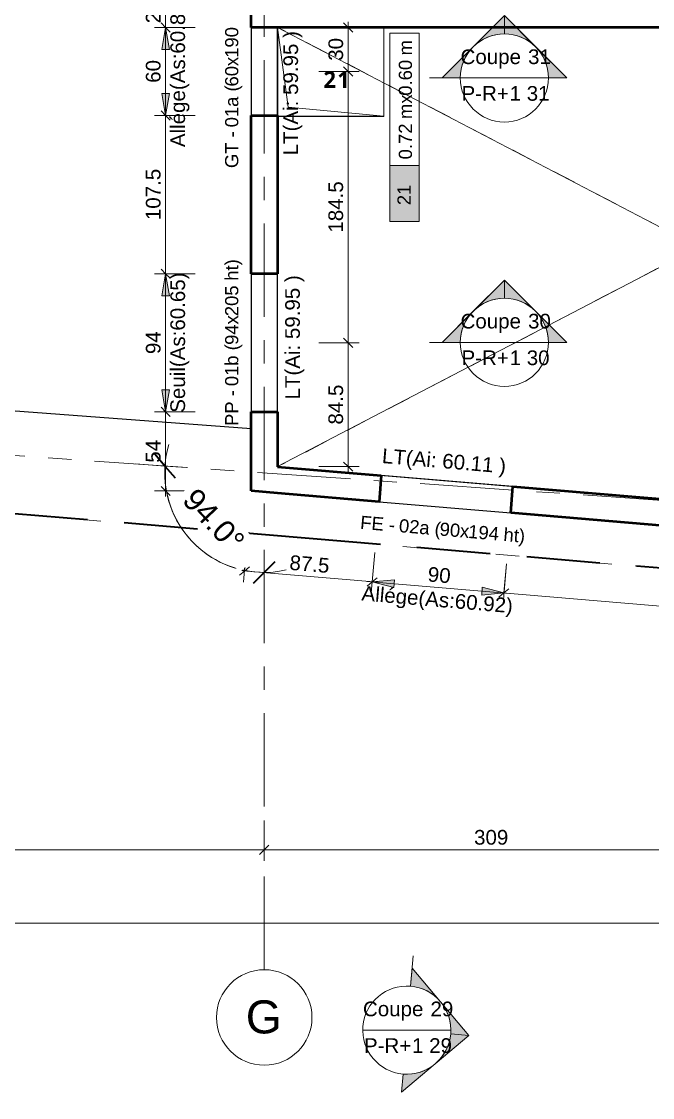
# Model space of a CAD drawing. Header units: metres. Extents: x 399 to 3028, y -427 to 863.
# Drawn here: x 459.25 to 463.55, y -424.88 to -417.55 of the extents above; entities that cross this region are included whole.
import ezdxf

# ---------------------------------------------------------------- set-up
doc = ezdxf.new("R2010")
doc.units = ezdxf.units.M
for name, pattern in [('Double tiret', [2.75, 1, -0.25, 0.5, -0.25, 0.5, -0.25]), ('Ligne de quadrillage', [1.11125, 0.635, -0.15875, 0.15875, -0.15875]), ('Tiret', [0.3175, 0.15875, -0.15875])]:
    doc.linetypes.add(name, pattern=pattern)
for name, color, linetype, lineweight in [('02-Gaines numerotées_Stylo_No__83', 7, 'Continuous', 18), ('A-ANNO-DIMS', 211, 'Continuous', 9), ('A-ANNO-DIMS-50', 211, 'Continuous', 9), ('A-DETL', 90, 'Continuous', 18), ('A-DETL-GENF', 92, 'Continuous', 18), ('A-DOOR-IDEN', 31, 'Continuous', 18), ('A-FLOR', 192, 'Continuous', 18), ('A-GENM', 13, 'Continuous', 18), ('A-GENM-IDEN', 13, 'Continuous', 18), ('A-GLAZ-IDEN', 152, 'Continuous', 18), ('A-WALL', 113, 'Continuous', 18), ('G-ANNO-DIMS', 111, 'Continuous', 9), ('G-ANNO-SYMB', 111, 'Continuous', 9), ('L-SITE', 91, 'Double tiret', 35), ('R_1 - Openings_dwg', 8, 'Continuous', 18), ('S-GRID', 1, 'Continuous', 9), ('S-GRID-IDEN', 1, 'Continuous', 9)]:
    doc.layers.add(name, color=color, linetype=linetype, lineweight=lineweight)
doc.styles.add('Arial', font='arial.ttf', dxfattribs={"height": 0.1})
doc.styles.add('Arial_12', font='arial.ttf', dxfattribs={"height": 0.15})
doc.styles.add('Arial_6', font='arial.ttf', dxfattribs={"height": 0.09})
doc.styles.add('Arial_7', font='arial.ttf', dxfattribs={"height": 0.225})
doc.styles.add('Malgun Gothic Semilight_B', font='', dxfattribs={"height": 0.115})
doc.styles.get('Malgun Gothic Semilight_B').set_extended_font_data('Malgun Gothic Semilight', bold=True)
doc.dimstyles.new('AES-_COTATION_1_50', dxfattribs={"dimscale": 0.3048, "dimtxt": 0.102026, "dimasz": 0.205052, "dimexe": 0.246063, "dimexo": 0.0625, "dimgap": 0.016404, "dimtad": 1, "dimdec": 1, "dimlfac": 100, "dimrnd": 0.5, "dimdsep": 46, "dimtxsty": 'Arial', "dimblk1": 'OBLIQUE', "dimblk2": 'OBLIQUE', "dimsah": 1, "dimcen": 0.09, "dimdle": 0.123031, "dimazin": 0, "dimtfac": 1, "dimtdec": 4, "dimtix": 1, "dimtmove": 0, "dimatfit": 3, "dimfxl": 0.656168, "dimfxlon": 1, "dimtvp": 1, "dimtolj": 1, "dimtzin": 0, "dimarcsym": 2})
doc.dimstyles.new('AES-_COTATION_1_50_2', dxfattribs={"dimscale": 0.3048, "dimtxt": 0.102026, "dimasz": 0.205052, "dimexe": 0.246063, "dimexo": 0.0625, "dimgap": 0.016404, "dimtad": 1, "dimdec": 1, "dimlfac": 100, "dimrnd": 0.5, "dimdsep": 46, "dimtxsty": 'Arial', "dimblk1": 'OBLIQUE', "dimblk2": 'OBLIQUE', "dimsah": 1, "dimcen": 0.09, "dimdle": 0.123031, "dimazin": 0, "dimtfac": 1, "dimtdec": 4, "dimtix": 1, "dimtmove": 0, "dimatfit": 3, "dimfxl": 0.656168, "dimfxlon": 1, "dimtvp": 1, "dimtolj": 1, "dimtzin": 0, "dimarcsym": 2})
doc.dimstyles.new('AES-_COTATION_Allège_1_50', dxfattribs={"dimscale": 0.3048, "dimtxt": 0.102026, "dimasz": 0.492126, "dimexe": 0.246063, "dimexo": 0.0625, "dimgap": 0.016404, "dimtad": 1, "dimdec": 1, "dimlfac": 100, "dimrnd": 0.5, "dimdsep": 46, "dimtxsty": 'Arial', "dimsah": 1, "dimcen": 0.09, "dimdle": 0.123031, "dimazin": 0, "dimtfac": 1, "dimtdec": 4, "dimtix": 1, "dimtmove": 0, "dimatfit": 3, "dimfxl": 0.656168, "dimfxlon": 1, "dimtvp": 1, "dimtolj": 1, "dimtzin": 0, "dimarcsym": 2})
doc.dimstyles.new('Angular_-_3mm_Arial_4', dxfattribs={"dimscale": 0.3048, "dimtxt": 0.153039, "dimasz": 0.492126, "dimexe": 0.492126, "dimexo": 0.328084, "dimgap": 0.287073, "dimtad": 1, "dimrnd": 0.01, "dimzin": 0, "dimdsep": 46, "dimtxsty": 'Arial_12', "dimblk1": 'OBLIQUE', "dimblk2": 'OBLIQUE', "dimsah": 1, "dimcen": 0.09, "dimdle": 0.492126, "dimadec": 1, "dimazin": 0, "dimtfac": 1, "dimtdec": 4, "dimtix": 1, "dimtmove": 0, "dimatfit": 3, "dimfxl": 1, "dimtvp": 1, "dimtfill": 1, "dimtolj": 1, "dimtzin": 0, "dimarcsym": 2})

# ---------------------------------------------------------------- blocks, each defined once
blk = doc.blocks.new('VAU_Réservation_Rectangulaire1 - VAU_Réservation_Rectangulaire-1303599-AES_EXE_BET_TZ_R_1_COF_0100-Plan coffrage PH R_1 Diffusion')
at = {"layer": 'A-DETL-GENF'}
for p, q in [((-0.3615, 0.3021), (-0.3615, -0.3021)), ((-0.3615, 0.3021), (0.3615, 0.3021)), ((0.3615, 0.3021), (-0.3615, 0.3021)), ((-0.3615, 0.3021), (-0.3615, -0.3021)), ((-0.2892, 0.2416), (0.3615, 0.3021)), ((0.3615, 0.3021), (0.3615, -0.3016)), ((-0.3615, -0.3016), (-0.2892, 0.2416)), ((-0.3615, -0.3021), (0.3615, -0.3021))]:
    blk.add_line(p, q, dxfattribs=at)
at = {"layer": 'A-GENM', "linetype": 'Tiret'}
blk.add_line((0.3615, -0.3017), (0.3615, -0.3021), dxfattribs=at)
blk = doc.blocks.new('Family - ___-883270-AES_EXE_BET_TZ_R_1_COF_0100-Plan coffrage PH R_1 Diffusion')
at = {"layer": 'A-DETL', "linetype": 'Tiret'}
blk.add_line((510.6689, -371.4256), (498.9183, -371.6459), dxfattribs=at)
at = {"layer": 'L-SITE'}
blk.add_line((510.6689, -371.4256), (498.9183, -371.6459), dxfattribs=at)
blk = doc.blocks.new('R_1 - Openings_dwg-817627-AES_EXE_BET_TZ_R_1_COF_0100-Plan coffrage PH R_1 Diffusion')
at = {"layer": '02-Gaines numerotées_Stylo_No__83', "flags": 128}
blk.add_lwpolyline([(753.8153, -283.7025), (753.1084, -283.8497), (752.9852, -283.2583), (753.6921, -283.1111)], close=True, dxfattribs=at)
at = {"layer": 'A-DETL', "linetype": 'Tiret', "flags": 128}
blk.add_lwpolyline([(753.8153, -283.7025), (753.1084, -283.8497), (752.9852, -283.2583), (753.6921, -283.1111)], close=True, dxfattribs=at)
at = {"layer": '02-Gaines numerotées_Stylo_No__83', "char_height": 0.115, "attachment_point": 1, "rotation": 11.76477, "line_spacing_factor": 1.113779, "style": 'Malgun Gothic Semilight_B'}
for s, insert, width in [('\\fMalgun Gothic Semilight|b1|i0|c178|p34|;2', (753.3492, -283.4848), 0.104512), ('\\fMalgun Gothic Semilight|b1|i0|c178|p34|;1', (753.4419, -283.4654), 0.073773)]:
    blk.add_mtext(s, dxfattribs=dict(at, insert=insert, width=width))
at = {"layer": 'A-DETL', "color": 7, "linetype": 'Tiret', "char_height": 0.115, "attachment_point": 1, "rotation": 11.76477, "line_spacing_factor": 1.113779, "style": 'Malgun Gothic Semilight_B'}
for s, insert, width in [('\\fMalgun Gothic Semilight|b1|i0|c178|p34|;2', (753.3492, -283.4848), 0.104512), ('\\fMalgun Gothic Semilight|b1|i0|c178|p34|;1', (753.4419, -283.4654), 0.073773)]:
    blk.add_mtext(s, dxfattribs=dict(at, insert=insert, width=width))
blk = doc.blocks.new('Quadrillage - M_Extrémité de la ligne de quadrillage - Cercle-214440-AES_EXE_BET_TZ_R_1_COF_0100-Plan coffrage PH R_1 Diffusion')
at = {"layer": 'S-GRID-IDEN'}
blk.add_circle((0, 0), 0.0065, dxfattribs=at)
blk = doc.blocks.new('DIMBLOCK192-AES_EXE_BET_TZ_R_1_COF_0100-Plan coffrage PH R_1 Diffusion')
at = {"layer": 'A-ANNO-DIMS-50', "transparency": 16777216}
for p, q in [((461.474, -419.7414), (461.4427, -419.7101)), ((461.274, -419.7414), (461.549, -419.7414)), ((461.474, -419.7414), (461.274, -419.7414)), ((461.474, -420.6223), (461.474, -419.7414)), ((461.474, -419.7414), (461.5052, -419.7726)), ((461.274, -420.5848), (461.549, -420.5848)), ((461.474, -420.5848), (461.274, -420.5848)), ((461.474, -420.5848), (461.4427, -420.5535)), ((461.474, -420.5848), (461.5052, -420.616))]:
    blk.add_line(p, q, dxfattribs=at)
at = {"layer": 'A-ANNO-DIMS-50', "color": 0, "transparency": 16777216, "insert": (461.3391, -420.2981), "char_height": 0.1, "width": 0.323972, "attachment_point": 1, "rotation": 90, "line_spacing_factor": 0.941778, "style": 'Arial'}
blk.add_mtext('84.5', dxfattribs=at)
blk = doc.blocks.new('_Oblique')
at = {"color": 0, "linetype": 'ByBlock', "lineweight": -2}
blk.add_line((-0.5, -0.5), (0.5, 0.5), dxfattribs=at)
blk = doc.blocks.new('DIMBLOCK193-AES_EXE_BET_TZ_R_1_COF_0100-Plan coffrage PH R_1 Diffusion')
at = {"layer": 'A-ANNO-DIMS-50', "transparency": 16777216}
for p, q in [((461.2739, -417.8946), (461.5489, -417.8946)), ((461.4739, -417.8946), (461.2739, -417.8946)), ((461.4739, -417.8946), (461.4427, -417.8634)), ((461.474, -419.7414), (461.4739, -417.8946)), ((461.4739, -417.8946), (461.5052, -417.9259)), ((461.474, -419.7414), (461.4427, -419.7101)), ((461.274, -419.7414), (461.549, -419.7414)), ((461.474, -419.7414), (461.274, -419.7414)), ((461.474, -419.7414), (461.5052, -419.7726))]:
    blk.add_line(p, q, dxfattribs=at)
at = {"layer": 'A-ANNO-DIMS-50', "color": 0, "transparency": 16777216, "insert": (461.3391, -418.9915), "char_height": 0.1, "width": 0.416266, "attachment_point": 1, "rotation": 90, "line_spacing_factor": 0.941778, "style": 'Arial'}
blk.add_mtext('184.5', dxfattribs=at)
blk = doc.blocks.new('DIMBLOCK194-AES_EXE_BET_TZ_R_1_COF_0100-Plan coffrage PH R_1 Diffusion')
at = {"layer": 'A-ANNO-DIMS-50', "transparency": 16777216}
for p, q in [((461.2739, -417.5947), (461.5489, -417.5947)), ((461.4739, -417.5947), (461.2739, -417.5947)), ((461.4739, -417.5947), (461.4427, -417.5634)), ((461.4739, -417.8946), (461.4739, -417.5572)), ((461.4739, -417.5947), (461.5052, -417.6259)), ((461.2739, -417.8946), (461.5489, -417.8946)), ((461.4739, -417.8946), (461.2739, -417.8946)), ((461.4739, -417.8946), (461.4427, -417.8634)), ((461.4739, -417.8946), (461.5052, -417.9259))]:
    blk.add_line(p, q, dxfattribs=at)
at = {"layer": 'A-ANNO-DIMS-50', "color": 0, "transparency": 16777216, "insert": (461.3391, -417.8216), "char_height": 0.1, "width": 0.184588, "attachment_point": 1, "rotation": 90, "line_spacing_factor": 0.941778, "style": 'Arial'}
blk.add_mtext('30', dxfattribs=at)
blk = doc.blocks.new('DIMBLOCK285-AES_EXE_BET_TZ_R_1_COF_0100-Plan coffrage PH R_1 Diffusion')
at = {"layer": 'A-ANNO-DIMS-50', "transparency": 16777216}
for p, q in [((440.7311, -422.9933), (440.7311, -423.2683)), ((440.7311, -423.1933), (440.7311, -422.9933)), ((460.9024, -422.993), (460.9024, -423.268)), ((460.9024, -423.193), (460.9024, -422.993)), ((440.7311, -423.1933), (440.7623, -423.162)), ((460.9024, -423.193), (460.9336, -423.1617)), ((440.7311, -423.1933), (440.6998, -423.2245)), ((440.7311, -423.1933), (460.9024, -423.193)), ((460.9024, -423.193), (460.8711, -423.2242))]:
    blk.add_line(p, q, dxfattribs=at)
at = {"layer": 'A-ANNO-DIMS-50', "color": 0, "transparency": 16777216, "insert": (450.6629, -423.0583), "char_height": 0.1, "width": 0.369177, "attachment_point": 1, "rotation": 0.00085, "line_spacing_factor": 0.941778, "style": 'Arial'}
blk.add_mtext('2017', dxfattribs=at)
blk = doc.blocks.new('DIMBLOCK286-AES_EXE_BET_TZ_R_1_COF_0100-Plan coffrage PH R_1 Diffusion')
at = {"layer": 'A-ANNO-DIMS-50', "transparency": 16777216}
for p, q in [((460.9024, -422.993), (460.9024, -423.268)), ((460.9024, -423.193), (460.9024, -422.993)), ((463.9902, -422.9929), (463.9902, -423.2679)), ((463.9902, -423.1929), (463.9902, -422.9929)), ((460.9024, -423.193), (460.9336, -423.1617)), ((463.9902, -423.1929), (464.0215, -423.1617)), ((460.9024, -423.193), (460.8711, -423.2242)), ((460.9024, -423.193), (463.9902, -423.1929)), ((463.9902, -423.1929), (463.959, -423.2242))]:
    blk.add_line(p, q, dxfattribs=at)
at = {"layer": 'A-ANNO-DIMS-50', "color": 0, "transparency": 16777216, "insert": (462.3309, -423.0581), "char_height": 0.1, "width": 0.276883, "attachment_point": 1, "rotation": 0.00085, "line_spacing_factor": 0.941778, "style": 'Arial'}
blk.add_mtext('309', dxfattribs=at)
blk = doc.blocks.new('DIMBLOCK288-AES_EXE_BET_TZ_R_1_COF_0100-Plan coffrage PH R_1 Diffusion')
at = {"layer": 'A-ANNO-DIMS-50', "transparency": 16777216}
for p, q in [((434.1411, -423.4934), (434.1411, -423.7684)), ((434.1411, -423.6934), (434.1411, -423.4934)), ((467.4808, -423.4929), (467.4808, -423.7679)), ((467.4808, -423.6929), (467.4808, -423.4929)), ((434.1411, -423.6934), (434.1724, -423.6621)), ((467.4808, -423.6929), (467.512, -423.6616)), ((434.1036, -423.6934), (467.5183, -423.6929)), ((434.1411, -423.6934), (434.1099, -423.7246)), ((467.4808, -423.6929), (467.4495, -423.7241))]:
    blk.add_line(p, q, dxfattribs=at)
at = {"layer": 'A-ANNO-DIMS-50', "color": 0, "transparency": 16777216, "insert": (450.6571, -423.5583), "char_height": 0.1, "width": 0.369177, "attachment_point": 1, "rotation": 0.00085, "line_spacing_factor": 0.941778, "style": 'Arial'}
blk.add_mtext('3334', dxfattribs=at)
blk = doc.blocks.new('Coupe - M_Section Head - Filled-24181-AES_EXE_BET_TZ_R_1_COF_0100-Plan coffrage PH R_1 Diffusion')
at = {"layer": 'G-ANNO-SYMB'}
h = blk.add_hatch(color=256, dxfattribs=at)
edge = h.paths.add_edge_path()
edge.add_line((-0.006, 0.00849), (-0.006, 0.006))
edge.add_arc((-0.006, 0), 0.006, 90, 135)
edge.add_line((-0.01024, 0.00424), (-0.006, 0.00849))
h = blk.add_hatch(color=256, dxfattribs=at)
edge = h.paths.add_edge_path()
edge.add_line((-0.006, 0.00849), (-0.00176, 0.00424))
edge.add_arc((-0.006, 0), 0.006, 45, 90)
edge.add_line((-0.006, 0.006), (-0.006, 0.00849))
h = blk.add_hatch(color=256, dxfattribs=at)
edge = h.paths.add_edge_path()
edge.add_line((-0.01449, 0), (-0.01024, 0.00424))
edge.add_arc((-0.006, 0), 0.006, 135, 180)
edge.add_line((-0.012, 0), (-0.01449, 0))
h = blk.add_hatch(color=256, dxfattribs=at)
edge = h.paths.add_edge_path()
edge.add_line((0.00249, 0), (0, 0))
edge.add_arc((-0.006, 0), 0.006, 360, 405)
edge.add_line((-0.00176, 0.00424), (0.00249, 0))
at = {"layer": 'G-ANNO-SYMB', "lineweight": 18}
for p, q in [((-0.006, 0.00849), (-0.01449, 0)), ((-0.006, 0.00849), (-0.01024, 0.00424)), ((-0.006, 0.00849), (0.00249, 0)), ((-0.006, 0.006), (-0.006, 0.00849)), ((-0.006, 0.00849), (-0.006, 0.006)), ((-0.00176, 0.00424), (-0.006, 0.00849)), ((-0.01024, 0.00424), (-0.01449, 0)), ((0.00249, 0), (-0.00176, 0.00424)), ((-0.01449, 0), (-0.012, 0)), ((0, 0), (0.00249, 0)), ((-0.012, 0), (-0.01449, 0)), ((0, 0), (0.00249, 0))]:
    blk.add_line(p, q, dxfattribs=at)
for start, end in [(360, 180), (90, 135), (45, 90), (135, 180), (360, 45), (180, 360)]:
    blk.add_arc((-0.006, 0), 0.006, start, end, dxfattribs=at)
blk = doc.blocks.new('ETQ_SOL_Rectangulaire - RSV_Rect_HZ-1265007-AES_EXE_BET_TZ_R_1_COF_0100-Plan coffrage PH R_1 Diffusion')
at = {"layer": 'A-GENM-IDEN', "lineweight": 9}
blk.add_hatch(color=256, dxfattribs=at).paths.add_polyline_path([(0, -0.002), (-0.00765, -0.002), (-0.00765, 0.002), (0, 0.002)])
at = {"layer": 'A-GENM-IDEN'}
for p, q in [((-0.00765, -0.002), (-0.00765, 0.002)), ((-0.00765, 0.002), (0.01798, 0.002)), ((0, 0.002), (-0.00765, 0.002)), ((-0.00765, 0.002), (-0.00765, -0.002)), ((0, 0.002), (0, -0.002)), ((0, -0.002), (0, 0.002)), ((0.01798, -0.002), (0.01798, 0.002)), ((-0.00765, -0.002), (0.01798, -0.002)), ((-0.00765, -0.002), (0, -0.002))]:
    blk.add_line(p, q, dxfattribs=at)
blk = doc.blocks.new('DIMBLOCK514-AES_EXE_BET_TZ_R_1_COF_0100-Plan coffrage PH R_1 Diffusion')
at = {"layer": 'A-ANNO-DIMS-50', "transparency": 16777216}
for points in [[(460.2309, -419.2712), (460.2045, -419.4212), (460.2574, -419.4212)], [(460.2309, -420.2116), (460.2574, -420.0616), (460.2045, -420.0616)]]:
    blk.add_hatch(color=256, dxfattribs=at).paths.add_polyline_path(points)
for p, q in [((460.4309, -419.2712), (460.1559, -419.2712)), ((460.2309, -419.2712), (460.2045, -419.4212)), ((460.2309, -419.2337), (460.2309, -420.2491)), ((460.2574, -419.4212), (460.2309, -419.2712)), ((460.2309, -419.2712), (460.4309, -419.2712)), ((460.2045, -419.4212), (460.2574, -419.4212)), ((460.2574, -420.0616), (460.2045, -420.0616)), ((460.2045, -420.0616), (460.2309, -420.2116)), ((460.2309, -420.2116), (460.2574, -420.0616)), ((460.4309, -420.2116), (460.1559, -420.2116)), ((460.2309, -420.2116), (460.4309, -420.2116))]:
    blk.add_line(p, q, dxfattribs=at)
at = {"layer": 'A-ANNO-DIMS-50', "color": 0, "transparency": 16777216, "char_height": 0.1, "attachment_point": 1, "line_spacing_factor": 0.941778, "style": 'Arial'}
for s, insert, width, rotation in [('Seuil(As:60.65)', (460.2631, -420.2178), 1.143318, 90.00085), ('94', (460.0961, -419.8183), 0.184588, 90)]:
    blk.add_mtext(s, dxfattribs=dict(at, insert=insert, width=width, rotation=rotation))
blk = doc.blocks.new('DIMBLOCK515-AES_EXE_BET_TZ_R_1_COF_0100-Plan coffrage PH R_1 Diffusion')
at = {"layer": 'A-ANNO-DIMS-50', "transparency": 16777216}
for p, q in [((460.4309, -420.2116), (460.1559, -420.2116)), ((460.2309, -420.2116), (460.1997, -420.1804)), ((460.2309, -420.1741), (460.2309, -420.7879)), ((460.2309, -420.2116), (460.2622, -420.2429)), ((460.2309, -420.2116), (460.4309, -420.2116)), ((460.4309, -420.7504), (460.1559, -420.7504)), ((460.2309, -420.7504), (460.1997, -420.7192)), ((460.2309, -420.7504), (460.2622, -420.7817)), ((460.2309, -420.7504), (460.4309, -420.7504))]:
    blk.add_line(p, q, dxfattribs=at)
at = {"layer": 'A-ANNO-DIMS-50', "color": 0, "transparency": 16777216, "insert": (460.0961, -420.5579), "char_height": 0.1, "width": 0.184588, "attachment_point": 1, "rotation": 90, "line_spacing_factor": 0.941778, "style": 'Arial'}
blk.add_mtext('54', dxfattribs=at)
blk = doc.blocks.new('DIMBLOCK516-AES_EXE_BET_TZ_R_1_COF_0100-Plan coffrage PH R_1 Diffusion')
at = {"layer": 'A-ANNO-DIMS-50', "transparency": 16777216}
for p, q in [((460.2309, -418.1947), (460.1996, -418.1634)), ((460.2309, -418.1572), (460.2309, -419.3087)), ((460.4309, -418.1947), (460.1559, -418.1947)), ((460.2309, -418.1947), (460.2621, -418.2259)), ((460.2309, -418.1947), (460.4309, -418.1947)), ((460.4309, -419.2712), (460.1559, -419.2712)), ((460.2309, -419.2712), (460.1996, -419.2399)), ((460.2309, -419.2712), (460.2622, -419.3024)), ((460.2309, -419.2712), (460.4309, -419.2712))]:
    blk.add_line(p, q, dxfattribs=at)
at = {"layer": 'A-ANNO-DIMS-50', "color": 0, "transparency": 16777216, "insert": (460.0961, -418.9064), "char_height": 0.1, "width": 0.416266, "attachment_point": 1, "rotation": 90, "line_spacing_factor": 0.941778, "style": 'Arial'}
blk.add_mtext('107.5', dxfattribs=at)
blk = doc.blocks.new('DIMBLOCK517-AES_EXE_BET_TZ_R_1_COF_0100-Plan coffrage PH R_1 Diffusion')
at = {"layer": 'A-ANNO-DIMS-50', "transparency": 16777216}
for points in [[(460.2309, -417.5947), (460.2044, -417.7447), (460.2573, -417.7447)], [(460.2309, -418.1947), (460.2573, -418.0447), (460.2044, -418.0447)]]:
    blk.add_hatch(color=256, dxfattribs=at).paths.add_polyline_path(points)
for p, q in [((460.4309, -417.5947), (460.1559, -417.5947)), ((460.2309, -417.5947), (460.2044, -417.7447)), ((460.2309, -417.5572), (460.2309, -418.2322)), ((460.2573, -417.7447), (460.2309, -417.5947)), ((460.2309, -417.5947), (460.4309, -417.5947)), ((460.2044, -417.7447), (460.2573, -417.7447)), ((460.2573, -418.0447), (460.2044, -418.0447)), ((460.2044, -418.0447), (460.2309, -418.1947)), ((460.2309, -418.1947), (460.2573, -418.0447)), ((460.4309, -418.1947), (460.1559, -418.1947)), ((460.2309, -418.1947), (460.4309, -418.1947))]:
    blk.add_line(p, q, dxfattribs=at)
at = {"layer": 'A-ANNO-DIMS-50', "color": 0, "transparency": 16777216, "char_height": 0.1, "attachment_point": 1, "line_spacing_factor": 0.941778, "style": 'Arial'}
for s, insert, width, rotation in [('Allége(As:60.80)', (460.263, -418.4095), 1.235613, 90.00085), ('60', (460.0961, -417.9716), 0.184588, 90)]:
    blk.add_mtext(s, dxfattribs=dict(at, insert=insert, width=width, rotation=rotation))
blk = doc.blocks.new('DIMBLOCK518-AES_EXE_BET_TZ_R_1_COF_0100-Plan coffrage PH R_1 Diffusion')
at = {"layer": 'A-ANNO-DIMS-50', "transparency": 16777216}
for p, q in [((460.2309, -417.3847), (460.1996, -417.3534)), ((460.2309, -417.3472), (460.2309, -417.6322)), ((460.4309, -417.3847), (460.1559, -417.3847)), ((460.2309, -417.3847), (460.2621, -417.4159)), ((460.2309, -417.3847), (460.4309, -417.3847)), ((460.4309, -417.5947), (460.1559, -417.5947)), ((460.2309, -417.5947), (460.1996, -417.5634)), ((460.2309, -417.5947), (460.2621, -417.6259)), ((460.2309, -417.5947), (460.4309, -417.5947))]:
    blk.add_line(p, q, dxfattribs=at)
at = {"layer": 'A-ANNO-DIMS-50', "color": 0, "transparency": 16777216, "insert": (460.0961, -417.5666), "char_height": 0.1, "width": 0.184588, "attachment_point": 1, "rotation": 90, "line_spacing_factor": 0.941778, "style": 'Arial'}
blk.add_mtext('21', dxfattribs=at)
blk = doc.blocks.new('DIMBLOCK519-AES_EXE_BET_TZ_R_1_COF_0100-Plan coffrage PH R_1 Diffusion')
at = {"layer": 'A-ANNO-DIMS-50', "transparency": 16777216}
for points in [[(460.2309, -416.4447), (460.2044, -416.5947), (460.2573, -416.5947)], [(460.2309, -417.3847), (460.2573, -417.2347), (460.2044, -417.2347)]]:
    blk.add_hatch(color=256, dxfattribs=at).paths.add_polyline_path(points)
for p, q in [((460.2309, -417.4222), (460.2309, -416.4072)), ((460.4309, -416.4447), (460.1559, -416.4447)), ((460.2309, -416.4447), (460.2044, -416.5947)), ((460.2573, -416.5947), (460.2309, -416.4447)), ((460.2309, -416.4447), (460.4309, -416.4447)), ((460.2044, -416.5947), (460.2573, -416.5947)), ((460.2573, -417.2347), (460.2044, -417.2347)), ((460.2044, -417.2347), (460.2309, -417.3847)), ((460.2309, -417.3847), (460.2573, -417.2347)), ((460.4309, -417.3847), (460.1559, -417.3847)), ((460.2309, -417.3847), (460.4309, -417.3847))]:
    blk.add_line(p, q, dxfattribs=at)
at = {"layer": 'A-ANNO-DIMS-50', "color": 0, "transparency": 16777216, "char_height": 0.1, "attachment_point": 1, "line_spacing_factor": 0.941778, "style": 'Arial'}
for s, insert, width, rotation in [('            Seuil(As:60.65)', (460.263, -417.6265), 1.708385, 90.00085), ('94', (460.096, -416.9916), 0.184588, 90)]:
    blk.add_mtext(s, dxfattribs=dict(at, insert=insert, width=width, rotation=rotation))
blk = doc.blocks.new('DIMBLOCK553-AES_EXE_BET_TZ_R_1_COF_0100-Plan coffrage PH R_1 Diffusion')
at = {"layer": 'A-ANNO-DIMS-50', "transparency": 16777216}
for points in [[(461.6376, -421.3691), (461.7849, -421.4081), (461.7893, -421.3554)], [(462.5344, -421.4449), (462.3872, -421.406), (462.3828, -421.4587)]]:
    blk.add_hatch(color=256, dxfattribs=at).paths.add_polyline_path(points)
for p, q in [((461.6545, -421.1698), (461.6313, -421.4439)), ((461.6376, -421.3691), (461.6545, -421.1698)), ((462.5513, -421.2457), (462.5281, -421.5197)), ((462.5344, -421.4449), (462.5513, -421.2457)), ((462.5718, -421.4481), (461.6003, -421.366)), ((461.7893, -421.3554), (461.6376, -421.3691)), ((461.6376, -421.3691), (461.7849, -421.4081)), ((461.7849, -421.4081), (461.7893, -421.3554)), ((462.3872, -421.406), (462.3828, -421.4587)), ((462.5344, -421.4449), (462.3872, -421.406)), ((462.3828, -421.4587), (462.5344, -421.4449))]:
    blk.add_line(p, q, dxfattribs=at)
at = {"layer": 'A-ANNO-DIMS-50', "color": 0, "transparency": 16777216, "char_height": 0.1, "attachment_point": 1, "rotation": 355.16845, "line_spacing_factor": 0.941778, "style": 'Arial'}
for s, insert, width in [('90', (462.0208, -421.2662), 0.184588), ('Allége(As:60.92)', (461.5703, -421.3957), 1.235613)]:
    blk.add_mtext(s, dxfattribs=dict(at, insert=insert, width=width))
blk = doc.blocks.new('DIMBLOCK554-AES_EXE_BET_TZ_R_1_COF_0100-Plan coffrage PH R_1 Diffusion')
at = {"layer": 'A-ANNO-DIMS-50', "transparency": 16777216}
for p, q in [((460.7843, -421.0963), (460.7611, -421.3703)), ((460.7674, -421.2956), (460.7843, -421.0963)), ((461.6545, -421.1698), (461.6313, -421.4439)), ((461.6376, -421.3691), (461.6545, -421.1698)), ((461.675, -421.3723), (460.7301, -421.2924)), ((460.7674, -421.2956), (460.7337, -421.3241)), ((460.7674, -421.2956), (460.8012, -421.2671)), ((461.6376, -421.3691), (461.6039, -421.3976)), ((461.6376, -421.3691), (461.6714, -421.3406))]:
    blk.add_line(p, q, dxfattribs=at)
at = {"layer": 'A-ANNO-DIMS-50', "color": 0, "transparency": 16777216, "insert": (461.0794, -421.1866), "char_height": 0.1, "width": 0.323972, "attachment_point": 1, "rotation": 355.16845, "line_spacing_factor": 0.941778, "style": 'Arial'}
blk.add_mtext('87.5', dxfattribs=at)
blk = doc.blocks.new('DIMBLOCK555-AES_EXE_BET_TZ_R_1_COF_0100-Plan coffrage PH R_1 Diffusion')
at = {"layer": 'A-ANNO-DIMS-50', "transparency": 16777216}
for p, q in [((462.5513, -421.2457), (462.5281, -421.5197)), ((462.5344, -421.4449), (462.5513, -421.2457)), ((464.8913, -421.6442), (462.4971, -421.4418)), ((462.5344, -421.4449), (462.5007, -421.4734)), ((462.5344, -421.4449), (462.5682, -421.4164)), ((464.8708, -421.4417), (464.8476, -421.7157)), ((464.854, -421.641), (464.8708, -421.4417)), ((464.854, -421.641), (464.8877, -421.6125)), ((464.854, -421.641), (464.8202, -421.6695))]:
    blk.add_line(p, q, dxfattribs=at)
at = {"layer": 'A-ANNO-DIMS-50', "color": 0, "transparency": 16777216, "insert": (463.5906, -421.3989), "char_height": 0.1, "width": 0.276883, "attachment_point": 1, "rotation": 355.16845, "line_spacing_factor": 0.941778, "style": 'Arial'}
blk.add_mtext('233', dxfattribs=at)
blk = doc.blocks.new('DIMBLOCK869-AES_EXE_BET_TZ_R_1_COF_0100-Plan coffrage PH R_1 Diffusion')
at = {"layer": 'A-ANNO-DIMS-50', "lineweight": 35, "transparency": 16777216}
for p, q in [((460.2264, -420.5804), (460.1567, -420.5004)), ((460.2264, -420.5804), (460.296, -420.6604)), ((460.9024, -421.3047), (460.9774, -421.2297)), ((460.9024, -421.3047), (460.8274, -421.3797))]:
    blk.add_line(p, q, dxfattribs=at)
at = {"layer": 'A-ANNO-DIMS-50', "transparency": 16777216}
for p, q in [((460.2264, -420.5804), (460.0269, -420.5666)), ((460.2264, -420.5804), (460.2264, -420.5804)), ((460.2264, -420.5804), (460.376, -420.5908)), ((460.9024, -421.3047), (460.9024, -421.1547)), ((460.9024, -421.3047), (460.9024, -421.5047))]:
    blk.add_line(p, q, dxfattribs=at)
for start, end in [(163.36197, 282.68505), (176.04617, 270.00085)]:
    blk.add_arc((460.9024, -420.6271), 0.6776, start, end, dxfattribs=at)
at = {"layer": 'A-ANNO-DIMS-50', "color": 0, "transparency": 16777216, "insert": (460.4463, -420.7179), "char_height": 0.15, "width": 0.587669, "attachment_point": 1, "rotation": 313.02351, "line_spacing_factor": 0.941778, "style": 'Arial_12', "bg_fill": 3, "box_fill_scale": 1.25, "bg_fill_color": 256, "bg_fill_true_color": 13158600, "bg_fill_transparency": 0}
blk.add_mtext('94.0°', dxfattribs=at)

msp = doc.modelspace()

# ---------------------------------------------------------------- linework, layer by layer
at = {"layer": 'A-DETL', "color": 51}
for q in [(460.9935, -417.5947), (460.9935, -420.5848)]:
    msp.add_line((463.8586, -419.0897), q, dxfattribs=at)
at = {"layer": 'A-DETL', "linetype": 'Tiret'}
for q in [(460.9935, -417.5947), (460.9935, -420.5848)]:
    msp.add_line((463.8586, -419.0897), q, dxfattribs=at)
at = {"layer": 'A-FLOR', "color": 31, "lineweight": 25}
for p, q in [((460.8135, -417.2762), (460.8135, -420.3278)), ((460.9935, -417.5947), (467.3908, -417.5947)), ((460.9935, -420.585), (460.9935, -417.5947)), ((460.8135, -420.3278), (458.9967, -420.1919)), ((467.3908, -421.1257), (460.9935, -420.585))]:
    msp.add_line(p, q, dxfattribs=at)
at = {"layer": 'A-WALL', "color": 2, "lineweight": 50}
for p, q in [((460.8135, -417.5946), (460.8135, -417.3846)), ((460.9935, -417.5946), (460.8135, -417.5946)), ((467.3908, -417.5947), (460.9935, -417.5947)), ((460.8135, -419.2712), (460.8135, -418.1946)), ((460.8135, -418.1946), (460.9935, -418.1946)), ((460.9935, -418.1946), (460.9935, -419.2712)), ((460.9935, -419.2712), (460.8135, -419.2712)), ((460.8135, -420.7504), (460.8135, -420.2116)), ((460.8135, -420.2116), (460.9935, -420.2116)), ((460.9935, -420.2116), (460.9935, -420.585)), ((460.9935, -420.585), (461.6989, -420.6446)), ((461.6989, -420.6446), (461.6837, -420.824)), ((460.9935, -420.7656), (460.8135, -420.7504)), ((462.5805, -420.8998), (462.5957, -420.7204)), ((462.5957, -420.7204), (464.9152, -420.9165)), ((461.6837, -420.824), (460.9935, -420.7656)), ((464.9, -421.0959), (462.5805, -420.8998))]:
    msp.add_line(p, q, dxfattribs=at)
at = {"layer": 'A-WALL', "color": 3, "lineweight": 25}
for p, q in [((460.8135, -417.5946), (460.8135, -418.1946)), ((460.9935, -418.1946), (460.9935, -417.5946)), ((460.8135, -419.2712), (460.8135, -420.2116)), ((460.9935, -420.2116), (460.9935, -419.2712)), ((462.5957, -420.7204), (461.6989, -420.6446)), ((461.6837, -420.824), (462.5805, -420.8998))]:
    msp.add_line(p, q, dxfattribs=at)
at = {"layer": 'G-ANNO-DIMS'}
for q in [(462.3763, -420.8825), (462.3761, -420.8825)]:
    msp.add_line((462.3761, -420.8825), q, dxfattribs=at)
at = {"layer": 'G-ANNO-SYMB'}
for p, q in [((462.2374, -417.9386), (462.0269, -417.9386)), ((462.2374, -419.7386), (462.0269, -419.7386)), ((461.8983, -424.122), (461.9158, -423.9152))]:
    msp.add_line(p, q, dxfattribs=at)
at = {"layer": 'G-ANNO-SYMB', "lineweight": 18}
for p, q in [((462.2374, -417.9386), (462.8374, -417.9386)), ((462.2374, -419.7386), (462.8374, -419.7386)), ((461.573, -424.4209), (462.173, -424.4209))]:
    msp.add_line(p, q, dxfattribs=at)
at = {"layer": 'S-GRID', "linetype": 'Ligne de quadrillage'}
for p, q in [((460.9024, -424.0096), (460.9017, -380.1742)), ((427.5978, -418.3252), (470.4956, -421.2902))]:
    msp.add_line(p, q, dxfattribs=at)

# ---------------------------------------------------------------- block references
at = {"layer": 'A-GENM', "linetype": 'Tiret', "extrusion": (0, 0, -1), "rotation": 179.9991493371959}
msp.add_blockref('VAU_Réservation_Rectangulaire1 - VAU_Réservation_Rectangulaire-1303599-AES_EXE_BET_TZ_R_1_COF_0100-Plan coffrage PH R_1 Diffusion', (-461.355, -417.8963), dxfattribs=at)
at = {"layer": 'A-GENM-IDEN', "xscale": 49.99999999999996, "yscale": 49.99999999999996, "zscale": 49.99999999999996, "rotation": 89.99999999999991}
msp.add_blockref('ETQ_SOL_Rectangulaire - RSV_Rect_HZ-1265007-AES_EXE_BET_TZ_R_1_COF_0100-Plan coffrage PH R_1 Diffusion', (461.8571, -418.5335), dxfattribs=at)
at = {"layer": 'G-ANNO-SYMB', "lineweight": 18, "extrusion": (0, 0, -1)}
for p, xscale, yscale, zscale, rotation in [((-462.2374, -417.9386), 49.99999999999997, 49.99999999999997, 49.99999999999997, 359.9991493371959), ((-462.2374, -419.7386), 49.99999999999997, 49.99999999999997, 49.99999999999997, 359.9991493371959), ((-461.8983, -424.122), 49.99999999999998, 49.99999999999998, 49.99999999999998, 94.83154652931233)]:
    msp.add_blockref('Coupe - M_Section Head - Filled-24181-AES_EXE_BET_TZ_R_1_COF_0100-Plan coffrage PH R_1 Diffusion', p, dxfattribs=dict(at, xscale=xscale, yscale=yscale, zscale=zscale, rotation=rotation))
at = {"layer": 'L-SITE', "linetype": 'Tiret', "lineweight": 18, "rotation": 354.117617010805}
msp.add_blockref('Family - ___-883270-AES_EXE_BET_TZ_R_1_COF_0100-Plan coffrage PH R_1 Diffusion', (0, 0), dxfattribs=at)
at = {"layer": 'R_1 - Openings_dwg', "color": 92, "linetype": 'Tiret', "rotation": 348.2360846844102}
msp.add_blockref('R_1 - Openings_dwg-817627-AES_EXE_BET_TZ_R_1_COF_0100-Plan coffrage PH R_1 Diffusion', (-218.4239, 13.2301), dxfattribs=at)
at = {"layer": 'S-GRID-IDEN', "xscale": 49.99999999999997, "yscale": 49.99999999999997, "zscale": 49.99999999999997, "rotation": 0.0008506628041165915}
msp.add_blockref('Quadrillage - M_Extrémité de la ligne de quadrillage - Cercle-214440-AES_EXE_BET_TZ_R_1_COF_0100-Plan coffrage PH R_1 Diffusion', (460.9024, -424.3346), dxfattribs=at)

# ---------------------------------------------------------------- texts
at = {"layer": 'A-DOOR-IDEN', "lineweight": 9, "char_height": 0.09, "attachment_point": 1, "rotation": 90, "style": 'Arial_6'}
for s, insert, width in [('ht)', (460.6358, -419.3192), 0.172363), ('205 ', (460.6358, -419.5606), 0.292616), ('\\fArial|b0|i0|c178|p34|;x', (460.6358, -419.6169), 0.068143), ('94', (460.6358, -419.7558), 0.168354), ('b (', (460.6358, -419.898), 0.172363), ('01', (460.6358, -420.0369), 0.168354), ('PP - ', (460.6358, -420.3081), 0.328692)]:
    msp.add_mtext(s, dxfattribs=dict(at, insert=insert, width=width))
at = {"layer": 'A-GENM-IDEN', "lineweight": 9, "char_height": 0.09, "attachment_point": 1, "rotation": 90, "style": 'Arial_6'}
for s, insert, width in [('\\fArial|b0|i0|c178|p34|;m', (461.8183, -417.7852), 0.124262), ('0.60 ', (461.8183, -418.0597), 0.3327), ('mx', (461.8183, -418.2185), 0.192405), ('0.72 ', (461.8183, -418.493), 0.3327), ('21', (461.8092, -418.8048), 0.168354)]:
    msp.add_mtext(s, dxfattribs=dict(at, insert=insert, width=width))
at = {"layer": 'A-GLAZ-IDEN', "lineweight": 9, "char_height": 0.09, "attachment_point": 1, "style": 'Arial_6'}
for s, insert, width, rotation in [('190 ', (460.6358, -417.8016), 0.292616, 90), ('\\fArial|b0|i0|c178|p34|;x', (460.6358, -417.8579), 0.068143, 90), ('60', (460.6358, -417.9968), 0.168354, 90), ('a (', (460.6358, -418.1357), 0.168354, 90), ('01', (460.6358, -418.2746), 0.168354, 90), ('GT - ', (460.6358, -418.5524), 0.336709, 90), ('FE - ', (461.5604, -420.9181), 0.320675, 355.16845), ('02', (461.8241, -420.9404), 0.168354, 355.16845), ('a (', (461.9625, -420.9521), 0.168354, 355.16845), ('90', (462.1009, -420.9638), 0.168354, 355.16845), ('\\fArial|b0|i0|c178|p34|;x', (462.2393, -420.9755), 0.068143, 355.16845), ('194 ', (462.2953, -420.9802), 0.292616, 355.16845), ('ht)', (462.5359, -421.0006), 0.172363, 355.16845)]:
    msp.add_mtext(s, dxfattribs=dict(at, insert=insert, width=width, rotation=rotation))
at = {"layer": 'G-ANNO-DIMS', "char_height": 0.1, "width": 1.011239, "attachment_point": 1, "line_spacing_factor": 0.941778, "style": 'Arial'}
for s, insert, rotation in [('LT(Ai: 59.95 )', (461.0324, -418.4656), 90), ('LT(Ai: 59.95 )', (461.0449, -420.1277), 90), ('LT(Ai: 60.11 )', (461.7095, -420.46), 355.16845)]:
    msp.add_mtext(s, dxfattribs=dict(at, insert=insert, rotation=rotation))
at = {"layer": 'G-ANNO-SYMB', "char_height": 0.1, "attachment_point": 1, "style": 'Arial'}
for s, insert, width in [('Coupe ', (462.2388, -417.7441), 0.557173), ('31', (462.6985, -417.7441), 0.192405), ('P-R+', (462.2455, -417.9936), 0.396835), ('1 31', (462.5729, -417.9936), 0.336709), ('Coupe ', (462.2388, -419.5441), 0.557173), ('30', (462.6985, -419.5441), 0.192405), ('P-R+', (462.2456, -419.7936), 0.396835), ('1 30', (462.573, -419.7936), 0.336709), ('Coupe ', (461.5744, -424.2265), 0.557173), ('29', (462.0341, -424.2265), 0.192405), ('P-R+', (461.5812, -424.4759), 0.396835), ('1 29', (461.9086, -424.4759), 0.336709)]:
    msp.add_mtext(s, dxfattribs=dict(at, insert=insert, width=width))
at = {"layer": 'S-GRID-IDEN', "insert": (460.7766, -424.2183), "char_height": 0.225, "width": 0.300633, "attachment_point": 1, "style": 'Arial_7'}
msp.add_mtext('\\fArial|b0|i0|c178|p34|;G', dxfattribs=at)

# ---------------------------------------------------------------- dimensions: what is measured, and where the dimension line sits
at = {"layer": 'A-ANNO-DIMS'}
for base, p1, p2, angle, text, override, picture, middle in [((460.2309, -416.4447), (460.4309, -417.3847), (460.4309, -416.4447), 270.00085, '<>\\X            Seuil(As:60.65)', {"dimpost": '<>', "dimfxl": 0.94}, 'DIMBLOCK519-AES_EXE_BET_TZ_R_1_COF_0100-Plan coffrage PH R_1 Diffusion', (460.2309, -416.9147)), ((460.2309, -418.1947), (460.4309, -417.5947), (460.4309, -418.1947), 270.00085, '<>\\XAllége(As:60.80)', {"dimpost": '<>', "dimfxl": 0.6}, 'DIMBLOCK517-AES_EXE_BET_TZ_R_1_COF_0100-Plan coffrage PH R_1 Diffusion', (460.2309, -417.8947)), ((460.2309, -420.2116), (460.4309, -419.2712), (460.4309, -420.2116), 270.00085, '<>\\XSeuil(As:60.65)', {"dimpost": '<>', "dimfxl": 0.940457}, 'DIMBLOCK514-AES_EXE_BET_TZ_R_1_COF_0100-Plan coffrage PH R_1 Diffusion', (460.2309, -419.7414)), ((461.6376, -421.3691), (462.5513, -421.2457), (461.6545, -421.1698), 355.16845, '<>\\XAllége(As:60.92)', {"dimpost": '<>', "dimfxl": 0.9}, 'DIMBLOCK553-AES_EXE_BET_TZ_R_1_COF_0100-Plan coffrage PH R_1 Diffusion', (462.086, -421.407))]:
    dim = msp.add_linear_dim(base=base, p1=p1, p2=p2, angle=angle, text=text, dimstyle='AES-_COTATION_Allège_1_50', override=override, dxfattribs=at)
    dim.commit()
    dim.dimension.update_dxf_attribs({"geometry": picture, "text_midpoint": middle})
for base, p1, p2, angle, dimstyle, override, picture, middle in [((460.2309, -417.5947), (460.4309, -417.3847), (460.4309, -417.5947), 270.00085, 'AES-_COTATION_1_50_2', {"dimpost": '<>', "dimfxl": 0.21}, 'DIMBLOCK518-AES_EXE_BET_TZ_R_1_COF_0100-Plan coffrage PH R_1 Diffusion', (460.2861, -417.4897)), ((461.4739, -417.5947), (461.2739, -417.8946), (461.2739, -417.5947), 270.00085, 'AES-_COTATION_1_50', {"dimpost": '<>', "dimfxl": 0.299976}, 'DIMBLOCK194-AES_EXE_BET_TZ_R_1_COF_0100-Plan coffrage PH R_1 Diffusion', (461.53, -417.7446)), ((461.4739, -417.8946), (461.274, -419.7414), (461.2739, -417.8946), 270.00085, 'AES-_COTATION_1_50', {"dimpost": '<>', "dimfxl": 1.846741}, 'DIMBLOCK193-AES_EXE_BET_TZ_R_1_COF_0100-Plan coffrage PH R_1 Diffusion', (461.53, -418.818)), ((460.2309, -419.27117), (460.43088, -418.19465), (460.4309, -419.27116), 270.00085, 'AES-_COTATION_1_50_2', {"dimpost": '<>', "dimfxl": 1.076513}, 'DIMBLOCK516-AES_EXE_BET_TZ_R_1_COF_0100-Plan coffrage PH R_1 Diffusion', (460.28695, -418.73291)), ((461.474, -419.7414), (461.274, -420.5848), (461.274, -419.7414), 270.00085, 'AES-_COTATION_1_50', {"dimpost": '<>', "dimfxl": 0.843417}, 'DIMBLOCK192-AES_EXE_BET_TZ_R_1_COF_0100-Plan coffrage PH R_1 Diffusion', (461.53, -420.1631)), ((460.2309, -420.7504), (460.4309, -420.2116), (460.4309, -420.7504), 270.00085, 'AES-_COTATION_1_50_2', {"dimpost": '<>', "dimfxl": 0.538819}, 'DIMBLOCK515-AES_EXE_BET_TZ_R_1_COF_0100-Plan coffrage PH R_1 Diffusion', (460.2868, -420.481)), ((460.7674, -421.2956), (461.6545, -421.1698), (460.7843, -421.0963), 355.16845, 'AES-_COTATION_1_50_2', {"dimpost": '<>', "dimfxl": 0.873315}, 'DIMBLOCK554-AES_EXE_BET_TZ_R_1_COF_0100-Plan coffrage PH R_1 Diffusion', (461.2073, -421.2765)), ((462.5344, -421.4449), (464.8708, -421.4417), (462.5513, -421.2457), 355.16845, 'AES-_COTATION_1_50_2', {"dimpost": '<>', "dimfxl": 2.327774}, 'DIMBLOCK555-AES_EXE_BET_TZ_R_1_COF_0100-Plan coffrage PH R_1 Diffusion', (463.6989, -421.4871)), ((460.9024, -423.193), (440.7311, -422.9933), (460.9024, -422.993), 0.00085, 'AES-_COTATION_1_50_2', {"dimpost": '<>', "dimfxl": 20.171293}, 'DIMBLOCK285-AES_EXE_BET_TZ_R_1_COF_0100-Plan coffrage PH R_1 Diffusion', (450.8167, -423.1371)), ((463.9902, -423.1929), (460.9024, -422.993), (463.9902, -422.9929), 0.00085, 'AES-_COTATION_1_50_2', {"dimpost": '<>', "dimfxl": 3.087839}, 'DIMBLOCK286-AES_EXE_BET_TZ_R_1_COF_0100-Plan coffrage PH R_1 Diffusion', (462.4463, -423.1369)), ((467.4808, -423.6929), (434.1411, -423.4934), (467.4808, -423.4929), 0.00085, 'AES-_COTATION_1_50_2', {"dimpost": '<>', "dimfxl": 33.339692}, 'DIMBLOCK288-AES_EXE_BET_TZ_R_1_COF_0100-Plan coffrage PH R_1 Diffusion', (450.8109, -423.637))]:
    dim = msp.add_linear_dim(base=base, p1=p1, p2=p2, angle=angle, dimstyle=dimstyle, override=override, dxfattribs=at)
    dim.commit()
    dim.dimension.update_dxf_attribs({"geometry": picture, "text_midpoint": middle})

# ---------------------------------------------------------------- next in the draw order: dimensions: what is measured, and where the dimension line sits
dim = msp.add_angular_dim_3p(base=(460.3006, -420.9386), center=(460.9024, -420.6271), p1=(459.9271, -420.5597), p2=(460.9024, -421.6047), dimstyle='Angular_-_3mm_Arial_4', override={"dimpost": '<>', "dimfxl": 1.429364}, dxfattribs=at)
dim.commit()
dim.dimension.update_dxf_attribs({"geometry": 'DIMBLOCK869-AES_EXE_BET_TZ_R_1_COF_0100-Plan coffrage PH R_1 Diffusion', "text_midpoint": (460.527, -420.9775)})

doc.saveas('drawing.dxf')
